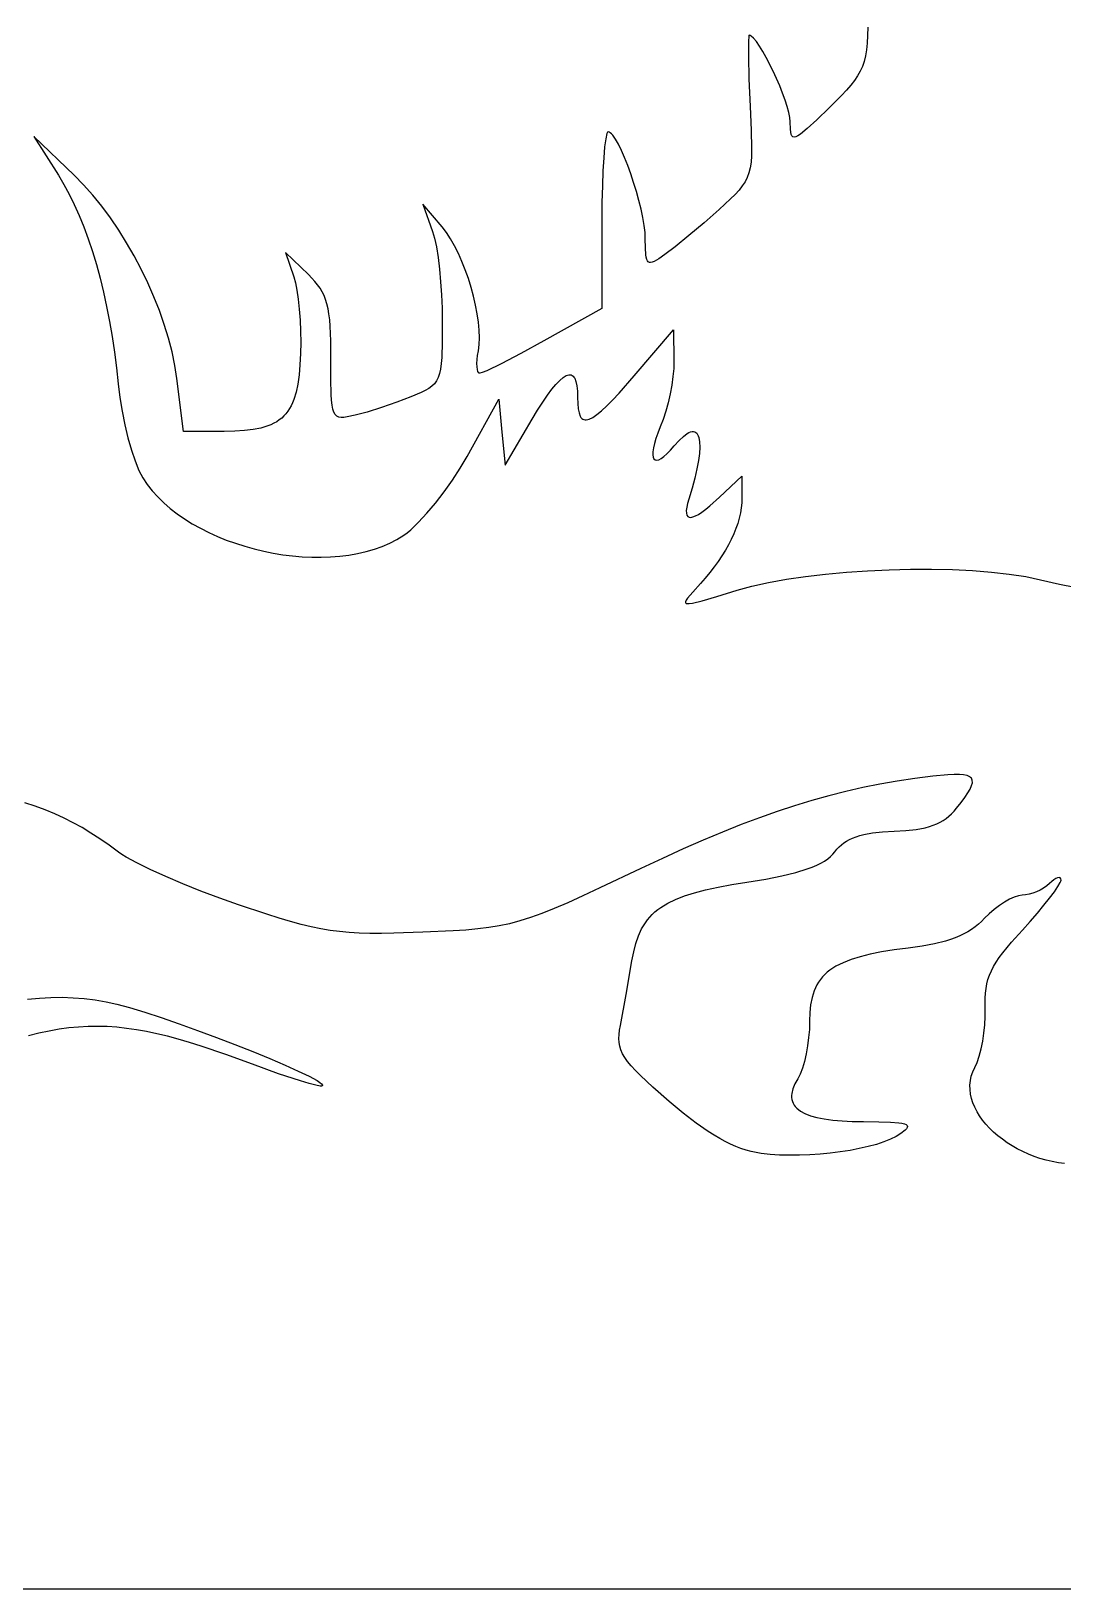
# Model space of a CAD drawing. Extents: x -29462 to 42578, y -23213 to 32194.
# Drawn here: x 24548 to 25273, y 28891 to 29986 of the extents above; entities that cross this region are included whole.
import ezdxf

# ---------------------------------------------------------------- set-up
doc = ezdxf.new("R2010")
doc.units = 0

msp = doc.modelspace()

# ---------------------------------------------------------------- linework, layer by layer
at = {"layer": 'Layer 1'}
for p, q in [((25136.173721, 29988.978003), (25135.969333, 29983.006675)), ((25052.259315, 29979.222923), (25052.200427, 29968.438879)), ((25052.469247, 29982.159499), (25052.259315, 29979.222923)), ((25052.620752, 29982.923713), (25052.469247, 29982.159499)), ((25052.803822, 29983.184179), (25052.620752, 29982.923713)), ((25053.462172, 29983.048812), (25052.803822, 29983.184179)), ((25054.205951, 29982.652508), (25053.462172, 29983.048812)), ((25055.921928, 29981.135873), (25054.205951, 29982.652508)), ((25057.896014, 29978.751846), (25055.921928, 29981.135873)), ((25060.072468, 29975.617995), (25057.896014, 29978.751846)), ((25062.395552, 29971.85189), (25060.072468, 29975.617995)), ((25135.147462, 29972.9626), (25134.458768, 29968.705401)), ((25135.639115, 29977.698949), (25135.147462, 29972.9626)), ((25135.969333, 29983.006675), (25135.639115, 29977.698949)), ((25052.200427, 29968.438879), (25052.601251, 29952.481635)), ((25064.809524, 29967.571102), (25062.395552, 29971.85189)), ((25069.687178, 29957.935754), (25064.809524, 29967.571102)), ((25133.53743, 29964.835123), (25132.347843, 29961.259542)), ((25134.458768, 29968.705401), (25133.53743, 29964.835123)), ((25052.601251, 29952.481635), (25053.435881, 29933.000779)), ((25074.259513, 29947.652509), (25069.687178, 29957.935754)), ((25126.81354, 29951.378698), (25124.19491, 29948.059627)), ((25129.021502, 29954.623556), (25126.81354, 29951.378698)), ((25130.854402, 29957.886428), (25129.021502, 29954.623556)), ((25132.347843, 29961.259542), (25130.854402, 29957.886428)), ((25076.291836, 29942.56185), (25074.259513, 29947.652509)), ((25078.08061, 29937.661926), (25076.291836, 29942.56185)), ((25117.583229, 29940.829941), (25108.901622, 29932.196679)), ((25121.130008, 29944.574117), (25117.583229, 29940.829941)), ((25124.19491, 29948.059627), (25121.130008, 29944.574117)), ((25053.435881, 29933.000779), (25054.222362, 29916.408209)), ((25079.570096, 29933.070307), (25078.08061, 29937.661926)), ((25080.704553, 29928.904563), (25079.570096, 29933.070307)), ((25081.428241, 29925.282264), (25080.704553, 29928.904563)), ((25108.901622, 29932.196679), (25100.216977, 29923.773884)), ((25081.685422, 29922.320979), (25081.428241, 29925.282264)), ((25081.788384, 29917.087081), (25081.685422, 29922.320979)), ((25093.608383, 29917.610604), (25088.792474, 29913.603987)), ((25100.216977, 29923.773884), (25093.608383, 29917.610604)), ((24578.21722, 29884.7214), (24549.85242, 29911.8802)), ((24549.85242, 29911.8802), (24567.25022, 29884.7214)), ((24951.892883, 29910.359934), (24951.151916, 29904.615553)), ((24952.710085, 29913.992489), (24951.892883, 29910.359934)), ((24953.141636, 29914.937226), (24952.710085, 29913.992489)), ((24953.585481, 29915.258479), (24953.141636, 29914.937226)), ((24954.322841, 29915.102606), (24953.585481, 29915.258479)), ((24955.119954, 29914.648042), (24954.322841, 29915.102606)), ((24955.971366, 29913.910483), (24955.119954, 29914.648042)), ((24956.871624, 29912.905629), (24955.971366, 29913.910483)), ((24958.796862, 29910.156829), (24956.871624, 29912.905629)), ((24960.852039, 29906.527229), (24958.796862, 29910.156829)), ((25054.222362, 29916.408209), (25054.513787, 29903.666899)), ((25081.963102, 29915.079602), (25081.788384, 29917.087081)), ((25082.267205, 29913.495579), (25081.963102, 29915.079602)), ((25082.736114, 29912.347869), (25082.267205, 29913.495579)), ((25083.40525, 29911.649327), (25082.736114, 29912.347869)), ((25084.310033, 29911.412812), (25083.40525, 29911.649327)), ((25085.485885, 29911.651179), (25084.310033, 29911.412812)), ((25086.968224, 29912.377285), (25085.485885, 29911.651179)), ((25088.792474, 29913.603987), (25086.968224, 29912.377285)), ((24950.50522, 29897.014084), (24949.970834, 29887.810264)), ((24951.151916, 29904.615553), (24950.50522, 29897.014084)), ((24962.993525, 29902.142417), (24960.852039, 29906.527229)), ((24965.17769, 29897.127979), (24962.993525, 29902.142417)), ((24967.360906, 29891.609504), (24965.17769, 29897.127979)), ((25054.394337, 29898.476046), (25054.055703, 29893.930701)), ((25054.513787, 29903.666899), (25054.394337, 29898.476046)), ((24949.970834, 29887.810264), (24949.566797, 29877.258831)), ((24969.499544, 29885.712579), (24967.360906, 29891.609504)), ((24971.549973, 29879.562792), (24969.499544, 29885.712579)), ((25052.593661, 29886.353467), (25051.406639, 29883.110039)), ((25053.46608, 29889.925098), (25052.593661, 29886.353467)), ((25054.055703, 29893.930701), (25053.46608, 29889.925098)), ((24567.25022, 29884.7214), (24571.097345, 29878.352131)), ((24571.097345, 29878.352131), (24574.806635, 29871.518552)), ((24584.83984, 29878.014877), (24578.21722, 29884.7214)), ((24591.31361, 29870.751203), (24584.83984, 29878.014877)), ((24949.566797, 29877.258831), (24949.311146, 29865.614523)), ((24973.468564, 29873.285729), (24971.549973, 29879.562792)), ((25045.639895, 29874.29129), (25042.8764, 29871.30299)), ((25047.961563, 29877.184719), (25045.639895, 29874.29129)), ((25049.873209, 29880.089046), (25047.961563, 29877.184719)), ((25051.406639, 29883.110039), (25049.873209, 29880.089046)), ((24574.806635, 29871.518552), (24578.372662, 29864.240165)), ((24578.372662, 29864.240165), (24581.789993, 29856.536473)), ((24597.610195, 29862.986279), (24591.31361, 29870.751203)), ((24603.701258, 29854.776009), (24597.610195, 29862.986279)), ((24836.94783, 29848.3607), (24823.39703, 29864.323)), ((24823.39703, 29864.323), (24830.22974, 29845.2028)), ((24949.311146, 29865.614523), (24949.221921, 29853.132079)), ((24975.211689, 29867.006979), (24973.468564, 29873.285729)), ((24976.735717, 29860.852129), (24975.211689, 29867.006979)), ((25039.63927, 29868.114051), (25031.616881, 29860.711179)), ((25042.8764, 29871.30299), (25039.63927, 29868.114051)), ((24581.789993, 29856.536473), (24585.053199, 29848.426979)), ((24609.558465, 29846.176296), (24603.701258, 29854.776009)), ((24949.221921, 29853.132079), (24949.2, 29791)), ((24977.99702, 29854.946767), (24976.735717, 29860.852129)), ((24978.951968, 29849.416479), (24977.99702, 29854.946767)), ((25031.616881, 29860.711179), (25021.086023, 29851.357395)), ((24585.053199, 29848.426979), (24588.156849, 29839.931186)), ((24615.153479, 29837.243043), (24609.558465, 29846.176296)), ((24830.22974, 29845.2028), (24831.602617, 29840.459817)), ((24839.949346, 29844.482127), (24836.94783, 29848.3607)), ((24842.864523, 29840.045508), (24839.949346, 29844.482127)), ((24979.556931, 29844.386854), (24978.951968, 29849.416479)), ((24979.768281, 29839.983479), (24979.556931, 29844.386854)), ((25010.399419, 29842.254729), (25000.804495, 29834.442288)), ((25021.086023, 29851.357395), (25010.399419, 29842.254729)), ((24588.156849, 29839.931186), (24591.095512, 29831.068596)), ((24591.095512, 29831.068596), (24593.863757, 29821.858712)), ((24620.457966, 29828.032151), (24615.153479, 29837.243043)), ((24742.89675, 29814.8284), (24726.87715, 29830.3315)), ((24726.87715, 29830.3315), (24732.73355, 29813.3356)), ((24831.602617, 29840.459817), (24832.883238, 29834.29527)), ((24832.883238, 29834.29527), (24834.043618, 29826.968629)), ((24845.671525, 29835.125595), (24842.864523, 29840.045508)), ((24848.348517, 29829.797142), (24845.671525, 29835.125595)), ((24979.831515, 29833.5819), (24979.768281, 29839.983479)), ((24980.108123, 29828.824702), (24979.831515, 29833.5819)), ((25000.804495, 29834.442288), (24993.548681, 29828.959179)), ((24593.863757, 29821.858712), (24596.456155, 29812.321038)), ((24625.443589, 29818.599525), (24620.457966, 29828.032151)), ((24834.043618, 29826.968629), (24835.055772, 29818.739362)), ((24850.873666, 29824.134904), (24848.348517, 29829.797142)), ((24853.225137, 29818.213634), (24850.873666, 29824.134904)), ((24980.367179, 29827.030077), (24980.108123, 29828.824702)), ((24980.728463, 29825.607343), (24980.367179, 29827.030077)), ((24981.20827, 29824.543434), (24980.728463, 29825.607343)), ((24981.822894, 29823.825282), (24981.20827, 29824.543434)), ((24982.588629, 29823.439818), (24981.822894, 29823.825282)), ((24983.521772, 29823.373976), (24982.588629, 29823.439818)), ((24984.638617, 29823.614687), (24983.521772, 29823.373976)), ((24985.955458, 29824.148885), (24984.638617, 29823.614687)), ((24989.254308, 29826.045466), (24985.955458, 29824.148885)), ((24993.548681, 29828.959179), (24989.254308, 29826.045466)), ((24596.456155, 29812.321038), (24598.867274, 29802.475075)), ((24630.082013, 29809.001067), (24625.443589, 29818.599525)), ((24634.344902, 29799.292679), (24630.082013, 29809.001067)), ((24732.73355, 29813.3356), (24733.876757, 29809.167493)), ((24733.876757, 29809.167493), (24734.897463, 29803.81864)), ((24745.313491, 29812.404675), (24742.89675, 29814.8284)), ((24747.482037, 29810.0313), (24745.313491, 29812.404675)), ((24749.414923, 29807.661025), (24747.482037, 29810.0313)), ((24835.055772, 29818.739362), (24835.891717, 29809.866938)), ((24835.891717, 29809.866938), (24836.523468, 29800.610823)), ((24855.381095, 29812.108085), (24853.225137, 29818.213634)), ((24857.319705, 29805.893013), (24855.381095, 29812.108085)), ((24598.867274, 29802.475075), (24601.091683, 29792.340326)), ((24638.203921, 29789.530265), (24634.344902, 29799.292679)), ((24734.897463, 29803.81864), (24735.776658, 29797.510027)), ((24735.776658, 29797.510027), (24736.495331, 29790.462641)), ((24751.124687, 29805.246597), (24749.414923, 29807.661025)), ((24752.623863, 29802.740766), (24751.124687, 29805.246597)), ((24753.924988, 29800.096282), (24752.623863, 29802.740766)), ((24755.0406, 29797.265894), (24753.924988, 29800.096282)), ((24755.983233, 29794.20235), (24755.0406, 29797.265894)), ((24836.523468, 29800.610823), (24836.92304, 29791.230488)), ((24859.019133, 29799.643169), (24857.319705, 29805.893013)), ((24860.457545, 29793.433308), (24859.019133, 29799.643169)), ((24601.091683, 29792.340326), (24603.123953, 29781.936295)), ((24641.630735, 29779.769728), (24638.203921, 29789.530265)), ((24736.495331, 29790.462641), (24737.034474, 29782.897469)), ((24756.765425, 29790.8584), (24755.983233, 29794.20235)), ((24757.399711, 29787.186793), (24756.765425, 29790.8584)), ((24757.898629, 29783.140277), (24757.399711, 29787.186793)), ((24836.92304, 29791.230488), (24837.06245, 29781.9854)), ((24861.613106, 29787.338185), (24860.457545, 29793.433308)), ((24862.46398, 29781.432552), (24861.613106, 29787.338185)), ((24949.2, 29791), (24908.4331, 29768.2623)), ((24603.123953, 29781.936295), (24604.958652, 29771.282484)), ((24644.597007, 29770.06697), (24641.630735, 29779.769728)), ((24737.034474, 29782.897469), (24737.375076, 29775.035497)), ((24758.274713, 29778.671603), (24757.898629, 29783.140277)), ((24758.708529, 29768.278775), (24758.274713, 29778.671603)), ((24837.06245, 29781.9854), (24837.003961, 29767.616605)), ((24862.988335, 29775.791163), (24862.46398, 29781.432552)), ((24863.164334, 29770.488772), (24862.988335, 29775.791163)), ((24972.0301, 29743.7037), (24999.6481, 29775.9728)), ((24999.6481, 29775.9728), (24999.883285, 29753.6946)), ((24604.958652, 29771.282484), (24606.59035, 29760.398396)), ((24647.074402, 29760.477894), (24644.597007, 29770.06697)), ((24737.375076, 29775.035497), (24737.498128, 29767.097712)), ((24737.498128, 29767.097712), (24737.38462, 29759.3051)), ((24758.80145, 29755.6303), (24758.708529, 29768.278775)), ((24837.003961, 29767.616605), (24836.664542, 29756.639003)), ((24862.38393, 29761.2), (24862.970144, 29765.600133)), ((24862.970144, 29765.600133), (24863.164334, 29770.488772)), ((24908.4331, 29768.2623), (24892.269045, 29759.431784)), ((24606.59035, 29760.398396), (24608.013616, 29749.303534)), ((24649.034585, 29751.058403), (24647.074402, 29760.477894)), ((24737.38462, 29759.3051), (24737.014483, 29751.436235)), ((24758.797815, 29741.340287), (24758.80145, 29755.6303)), ((24836.664542, 29756.639003), (24836.312632, 29752.237427)), ((24861.394743, 29752.378514), (24861.530743, 29755.058561)), ((24861.530743, 29755.058561), (24861.859255, 29758.020576)), ((24861.859255, 29758.020576), (24862.38393, 29761.2)), ((24892.269045, 29759.431784), (24878.401538, 29752.1926)), ((24999.883285, 29753.6946), (24999.727049, 29748.732754)), ((24608.013616, 29749.303534), (24609.22302, 29738.0174)), ((24650.44922, 29741.8644), (24649.034585, 29751.058403)), ((24736.398238, 29744.315198), (24735.503227, 29737.908851)), ((24737.014483, 29751.436235), (24736.398238, 29744.315198)), ((24834.159204, 29742.496125), (24832.973026, 29740.157537)), ((24835.090703, 29745.239777), (24834.159204, 29742.496125)), ((24835.798266, 29748.462281), (24835.090703, 29745.239777)), ((24836.312632, 29752.237427), (24835.798266, 29748.462281)), ((24861.447603, 29750.044991), (24861.394743, 29752.378514)), ((24861.68567, 29748.122551), (24861.447603, 29750.044991)), ((24862.105293, 29746.675751), (24861.68567, 29748.122551)), ((24862.70282, 29745.769148), (24862.105293, 29746.675751)), ((24863.067157, 29745.538595), (24862.70282, 29745.769148)), ((24863.4746, 29745.4673), (24863.067157, 29745.538595)), ((24865.142947, 29745.946751), (24863.4746, 29745.4673)), ((24868.310186, 29747.289516), (24865.142947, 29745.946751)), ((24878.401538, 29752.1926), (24868.310186, 29747.289516)), ((24919.563917, 29740.46581), (24921.944451, 29742.512397)), ((24921.944451, 29742.512397), (24924.079713, 29743.838662)), ((24924.079713, 29743.838662), (24925.054975, 29744.231449)), ((24925.054975, 29744.231449), (24925.96845, 29744.443884)), ((24925.96845, 29744.443884), (24926.819981, 29744.475877)), ((24926.819981, 29744.475877), (24927.609413, 29744.327339)), ((24927.609413, 29744.327339), (24928.336588, 29743.998178)), ((24928.336588, 29743.998178), (24929.001351, 29743.488304)), ((24929.001351, 29743.488304), (24929.603545, 29742.797628)), ((24929.603545, 29742.797628), (24930.143014, 29741.926058)), ((24961.346425, 29731.571131), (24972.0301, 29743.7037)), ((24999.19586, 29743.173577), (24998.328286, 29737.205333)), ((24999.727049, 29748.732754), (24999.19586, 29743.173577)), ((24609.22302, 29738.0174), (24610.363694, 29728.495023)), ((24655.1, 29704.6), (24650.44922, 29741.8644)), ((24734.296792, 29732.184056), (24732.746275, 29727.107677)), ((24735.503227, 29737.908851), (24734.296792, 29732.184056)), ((24759.011661, 29730.617248), (24758.797815, 29741.340287)), ((24822.14603, 29731.957923), (24814.95655, 29728.9309)), ((24825.066713, 29733.378032), (24822.14603, 29731.957923)), ((24827.579014, 29734.834259), (24825.066713, 29733.378032)), ((24829.713672, 29736.400393), (24827.579014, 29734.834259)), ((24831.501429, 29738.150222), (24829.713672, 29736.400393)), ((24832.973026, 29740.157537), (24831.501429, 29738.150222)), ((24910.963178, 29730.011345), (24914.07203, 29734.214561)), ((24914.07203, 29734.214561), (24916.939359, 29737.699623)), ((24916.939359, 29737.699623), (24919.563917, 29740.46581)), ((24930.143014, 29741.926058), (24931.033151, 29739.639877)), ((24931.033151, 29739.639877), (24931.670511, 29736.629038)), ((24931.670511, 29736.629038), (24932.053844, 29732.89282)), ((24932.053844, 29732.89282), (24932.1819, 29728.4305)), ((24956.749326, 29726.652004), (24961.346425, 29731.571131)), ((24998.328286, 29737.205333), (24997.162893, 29731.016287)), ((24610.363694, 29728.495023), (24611.928922, 29718.82987)), ((24729.703908, 29720.636396), (24728.482366, 29718.767611)), ((24730.819019, 29722.646574), (24729.703908, 29720.636396)), ((24731.83178, 29724.802287), (24730.819019, 29722.646574)), ((24732.746275, 29727.107677), (24731.83178, 29724.802287)), ((24759.260841, 29726.452544), (24759.011661, 29730.617248)), ((24759.637235, 29723.010625), (24759.260841, 29726.452544)), ((24760.165124, 29720.235172), (24759.637235, 29723.010625)), ((24794.322788, 29721.430887), (24784.130102, 29718.227073)), ((24805.028155, 29725.140558), (24794.322788, 29721.430887)), ((24814.95655, 29728.9309), (24805.028155, 29725.140558)), ((24854.57112, 29687.0302), (24876.73432, 29727.223)), ((24876.73432, 29727.223), (24878.97446, 29704.0258)), ((24904.025913, 29719.453342), (24907.614056, 29725.090697)), ((24907.614056, 29725.090697), (24910.963178, 29730.011345)), ((24932.1819, 29728.4305), (24932.286119, 29724.167204)), ((24932.286119, 29724.167204), (24932.612492, 29720.56244)), ((24932.612492, 29720.56244), (24933.181595, 29717.624176)), ((24948.941725, 29719.068229), (24952.621284, 29722.487027)), ((24952.621284, 29722.487027), (24956.749326, 29726.652004)), ((24995.738251, 29724.794706), (24994.092927, 29718.728855)), ((24997.162893, 29731.016287), (24995.738251, 29724.794706)), ((24611.928922, 29718.82987), (24613.852094, 29709.274548)), ((24718.68945, 29710.292182), (24716.608586, 29709.297163)), ((24720.635307, 29711.399598), (24718.68945, 29710.292182)), ((24722.450239, 29712.623553), (24720.635307, 29711.399598)), ((24724.138329, 29713.96819), (24722.450239, 29712.623553)), ((24725.703659, 29715.43765), (24724.138329, 29713.96819)), ((24727.15031, 29717.036077), (24725.703659, 29715.43765)), ((24728.482366, 29718.767611), (24727.15031, 29717.036077)), ((24760.868788, 29718.069864), (24760.165124, 29720.235172)), ((24761.772508, 29716.458382), (24760.868788, 29718.069864)), ((24762.900566, 29715.344407), (24761.772508, 29716.458382)), ((24764.277243, 29714.671619), (24762.900566, 29715.344407)), ((24765.92682, 29714.383698), (24764.277243, 29714.671619)), ((24767.873578, 29714.424325), (24765.92682, 29714.383698)), ((24770.141799, 29714.737181), (24767.873578, 29714.424325)), ((24775.73975, 29715.9543), (24770.141799, 29714.737181)), ((24784.130102, 29718.227073), (24775.73975, 29715.9543)), ((24881.1558, 29680.8289), (24900.2, 29713.1)), ((24900.2, 29713.1), (24904.025913, 29719.453342)), ((24933.181595, 29717.624176), (24934.014003, 29715.36038)), ((24934.014003, 29715.36038), (24934.535376, 29714.483897)), ((24934.535376, 29714.483897), (24935.130291, 29713.77902)), ((24935.130291, 29713.77902), (24935.80132, 29713.246744)), ((24935.80132, 29713.246744), (24936.551035, 29712.888064)), ((24936.551035, 29712.888064), (24937.382008, 29712.703978)), ((24937.382008, 29712.703978), (24938.29681, 29712.695481)), ((24938.29681, 29712.695481), (24939.298014, 29712.863569)), ((24939.298014, 29712.863569), (24940.388191, 29713.209237)), ((24940.388191, 29713.209237), (24942.845754, 29714.437302)), ((24942.845754, 29714.437302), (24945.690073, 29716.387644)), ((24945.690073, 29716.387644), (24948.941725, 29719.068229)), ((24992.265489, 29713.006997), (24990.294505, 29707.8174)), ((24994.092927, 29718.728855), (24992.265489, 29713.006997)), ((24613.852094, 29709.274548), (24616.066602, 29700.081662)), ((24616.066602, 29700.081662), (24618.505838, 29691.503819)), ((24683.64112, 29704.5855), (24655.1, 29704.6)), ((24691.131939, 29704.716404), (24683.64112, 29704.5855)), ((24697.919442, 29705.131209), (24691.131939, 29704.716404)), ((24704.036287, 29705.863051), (24697.919442, 29705.131209)), ((24709.515131, 29706.945069), (24704.036287, 29705.863051)), ((24714.388633, 29708.4104), (24709.515131, 29706.945069)), ((24716.608586, 29709.297163), (24714.388633, 29708.4104)), ((24878.97446, 29704.0258), (24881.1558, 29680.8289)), ((24987.188474, 29699.524579), (24986.152087, 29696.015529)), ((24988.566595, 29703.462227), (24987.188474, 29699.524579)), ((24990.294505, 29707.8174), (24988.566595, 29703.462227)), ((25003.494516, 29698.243795), (25006.539371, 29701.124286)), ((25006.539371, 29701.124286), (25009.241483, 29703.102895)), ((25009.241483, 29703.102895), (25010.462056, 29703.761033)), ((25010.462056, 29703.761033), (25011.594598, 29704.202147)), ((25011.594598, 29704.202147), (25012.638327, 29704.429054)), ((25012.638327, 29704.429054), (25013.592461, 29704.444567)), ((25013.592461, 29704.444567), (25014.456219, 29704.251504)), ((25014.456219, 29704.251504), (25015.228817, 29703.852679)), ((25015.228817, 29703.852679), (25015.909475, 29703.250909)), ((25015.909475, 29703.250909), (25016.497411, 29702.449008)), ((25016.497411, 29702.449008), (25016.991842, 29701.449792)), ((25016.991842, 29701.449792), (25017.391987, 29700.256076)), ((25017.391987, 29700.256076), (25017.906292, 29697.29641)), ((24618.505838, 29691.503819), (24621.103192, 29683.793623)), ((24985.072311, 29690.32752), (24985.012817, 29688.170708)), ((24985.012817, 29688.170708), (24985.262848, 29686.486789)), ((24985.449384, 29692.946152), (24985.072311, 29690.32752)), ((24986.152087, 29696.015529), (24985.449384, 29692.946152)), ((24992.812157, 29686.934171), (24995.003406, 29688.870572)), ((24995.003406, 29688.870572), (24997.439763, 29691.368457)), ((24997.439763, 29691.368457), (25000.113175, 29694.4389)), ((25000.113175, 29694.4389), (25003.494516, 29698.243795)), ((25017.769063, 29689.166968), (25017.10502, 29684.042242)), ((25018.034069, 29693.592532), (25017.769063, 29689.166968)), ((25017.906292, 29697.29641), (25018.034069, 29693.592532)), ((24621.103192, 29683.793623), (24623.792055, 29677.203682)), ((24623.792055, 29677.203682), (24625.149988, 29674.407746)), ((24844.186389, 29670.222167), (24849.657846, 29678.646223)), ((24849.657846, 29678.646223), (24854.57112, 29687.0302)), ((24985.262848, 29686.486789), (24985.814354, 29685.286837)), ((24985.814354, 29685.286837), (24986.659281, 29684.581927)), ((24986.659281, 29684.581927), (24987.789577, 29684.383131)), ((24987.789577, 29684.383131), (24989.19719, 29684.701524)), ((24989.19719, 29684.701524), (24990.874067, 29685.54818)), ((24990.874067, 29685.54818), (24992.812157, 29686.934171)), ((25016.035685, 29678.240878), (25014.554803, 29671.7854)), ((25017.10502, 29684.042242), (25016.035685, 29678.240878)), ((24625.149988, 29674.407746), (24626.50582, 29671.9866)), ((24626.50582, 29671.9866), (24629.602439, 29667.322527)), ((24629.602439, 29667.322527), (24633.103977, 29662.826063)), ((24838.340035, 29661.985318), (24844.186389, 29670.222167)), ((25014.554803, 29671.7854), (25012.656118, 29664.698332)), ((25031.980075, 29658.26632), (25047.712775, 29673.02302)), ((25047.712775, 29673.02302), (25047.7, 29657.8)), ((24633.103977, 29662.826063), (24636.986938, 29658.502386)), ((24636.986938, 29658.502386), (24641.227827, 29654.356679)), ((24832.30207, 29654.162962), (24838.340035, 29661.985318)), ((25010.333375, 29657.0022), (25009.44088, 29653.913654)), ((25012.656118, 29664.698332), (25010.333375, 29657.0022)), ((25025.196732, 29652.205837), (25031.980075, 29658.26632)), ((25047.7, 29657.8), (25047.579858, 29654.347519)), ((24641.227827, 29654.356679), (24645.803148, 29650.39412)), ((24645.803148, 29650.39412), (24650.689406, 29646.61989)), ((24650.689406, 29646.61989), (24655.863105, 29643.039171)), ((24820.384451, 29640.670877), (24826.25578, 29646.982387)), ((24826.25578, 29646.982387), (24832.30207, 29654.162962)), ((25008.856538, 29651.248241), (25008.578471, 29649.00579)), ((25008.578471, 29649.00579), (25008.6048, 29647.186133)), ((25008.6048, 29647.186133), (25008.933647, 29645.789099)), ((25009.44088, 29653.913654), (25008.856538, 29651.248241)), ((25008.933647, 29645.789099), (25009.563135, 29644.814519)), ((25009.563135, 29644.814519), (25010.491385, 29644.262222)), ((25010.491385, 29644.262222), (25011.71652, 29644.13204)), ((25011.71652, 29644.13204), (25013.236661, 29644.423802)), ((25013.236661, 29644.423802), (25015.049931, 29645.137339)), ((25015.049931, 29645.137339), (25017.154451, 29646.27248)), ((25017.154451, 29646.27248), (25019.548343, 29647.829057)), ((25019.548343, 29647.829057), (25022.229729, 29649.806899)), ((25022.229729, 29649.806899), (25025.196732, 29652.205837)), ((25046.625899, 29647.253318), (25045.796864, 29643.621511)), ((25047.221028, 29650.830306), (25046.625899, 29647.253318)), ((25047.579858, 29654.347519), (25047.221028, 29650.830306)), ((24655.863105, 29643.039171), (24661.30075, 29639.657141)), ((24661.30075, 29639.657141), (24666.978845, 29636.478981)), ((24666.978845, 29636.478981), (24672.873896, 29633.509872)), ((24672.873896, 29633.509872), (24678.962406, 29630.754993)), ((24809.89982, 29631.5642), (24812.306448, 29633.330299)), ((24812.306448, 29633.330299), (24814.871369, 29635.455719)), ((24814.871369, 29635.455719), (24820.384451, 29640.670877)), ((25043.44664, 29636.21327), (25041.930234, 29632.446749)), ((25044.736314, 29639.939843), (25043.44664, 29636.21327)), ((25045.796864, 29643.621511), (25044.736314, 29639.939843)), ((24678.962406, 29630.754993), (24685.22088, 29628.219526)), ((24685.22088, 29628.219526), (24691.625822, 29625.90865)), ((24691.625822, 29625.90865), (24698.153738, 29623.827546)), ((24698.153738, 29623.827546), (24704.781132, 29621.981395)), ((24704.781132, 29621.981395), (24711.484507, 29620.375375)), ((24789.29929, 29621.7191), (24794.852349, 29623.706209)), ((24794.852349, 29623.706209), (24800.152454, 29626.005976)), ((24800.152454, 29626.005976), (24805.176109, 29628.623579)), ((24805.176109, 29628.623579), (24809.89982, 29631.5642)), ((25038.226791, 29624.813692), (25036.044536, 29620.957069)), ((25040.189487, 29628.645237), (25038.226791, 29624.813692)), ((25041.930234, 29632.446749), (25040.189487, 29628.645237)), ((24711.484507, 29620.375375), (24718.24037, 29619.014668)), ((24718.24037, 29619.014668), (24725.025224, 29617.904454)), ((24725.025224, 29617.904454), (24731.815574, 29617.049914)), ((24731.815574, 29617.049914), (24738.587924, 29616.456227)), ((24738.587924, 29616.456227), (24745.31878, 29616.128574)), ((24745.31878, 29616.128574), (24751.984645, 29616.072135)), ((24751.984645, 29616.072135), (24758.562024, 29616.292091)), ((24758.562024, 29616.292091), (24765.027422, 29616.793622)), ((24765.027422, 29616.793622), (24771.357342, 29617.581908)), ((24771.357342, 29617.581908), (24777.528291, 29618.662129)), ((24777.528291, 29618.662129), (24783.516772, 29620.039466)), ((24783.516772, 29620.039466), (24789.29929, 29621.7191)), ((25031.030917, 29613.18842), (25028.204336, 29609.286308)), ((25033.645114, 29617.080326), (25031.030917, 29613.18842)), ((25036.044536, 29620.957069), (25033.645114, 29617.080326)), ((25021.923586, 29601.471291), (25018.4742, 29597.5683)), ((25025.167762, 29605.378946), (25021.923586, 29601.471291)), ((25028.204336, 29609.286308), (25025.167762, 29605.378946)), ((25066.362302, 29598.369457), (25078.964201, 29600.648037)), ((25078.964201, 29600.648037), (25092.394956, 29602.620657)), ((25092.394956, 29602.620657), (25106.487785, 29604.281538)), ((25106.487785, 29604.281538), (25121.075907, 29605.624906)), ((25121.075907, 29605.624906), (25135.992539, 29606.644981)), ((25135.992539, 29606.644981), (25151.0709, 29607.335989)), ((25151.0709, 29607.335989), (25166.144208, 29607.692151)), ((25166.144208, 29607.692151), (25181.04568, 29607.707691)), ((25181.04568, 29607.707691), (25195.608536, 29607.376833)), ((25195.608536, 29607.376833), (25209.665994, 29606.693799)), ((25209.665994, 29606.693799), (25223.051271, 29605.652812)), ((25223.051271, 29605.652812), (25235.597585, 29604.248097)), ((25235.597585, 29604.248097), (25247.138156, 29602.473875)), ((25247.138156, 29602.473875), (25252.479167, 29601.446394)), ((25252.479167, 29601.446394), (25257.5062, 29600.32437)), ((25257.5062, 29600.32437), (25270.837556, 29597.218517)), ((25013.085542, 29591.629752), (25009.498991, 29587.343407)), ((25018.4742, 29597.5683), (25013.085542, 29591.629752)), ((25030.153008, 29588.567177), (25044.3122, 29592.91752)), ((25044.3122, 29592.91752), (25049.378394, 29594.390546)), ((25049.378394, 29594.390546), (25054.756041, 29595.790692)), ((25054.756041, 29595.790692), (25066.362302, 29598.369457)), ((25270.837556, 29597.218517), (25281.681238, 29595.011532)), ((25008.484676, 29585.800814), (25008.044694, 29584.648478)), ((25008.044694, 29584.648478), (25008.052974, 29584.216281)), ((25008.052974, 29584.216281), (25008.220313, 29583.878798)), ((25008.220313, 29583.878798), (25008.551868, 29583.63508)), ((25009.498991, 29587.343407), (25008.484676, 29585.800814)), ((25008.551868, 29583.63508), (25009.0528, 29583.484177)), ((25009.0528, 29583.484177), (25010.583425, 29583.457017)), ((25010.583425, 29583.457017), (25012.853456, 29583.789719)), ((25012.853456, 29583.789719), (25019.776809, 29585.504315)), ((25019.776809, 29585.504315), (25030.153008, 29588.567177)), ((25156.901197, 29458.562364), (25144.734125, 29456.442967)), ((25169.264836, 29460.428872), (25156.901197, 29458.562364)), ((25181.88634, 29462.061735), (25169.264836, 29460.428872)), ((25192.509209, 29463.106753), (25181.88634, 29462.061735)), ((25196.830389, 29463.319518), (25192.509209, 29463.106753)), ((25200.506963, 29463.304679), (25196.830389, 29463.319518)), ((25203.550603, 29463.046406), (25200.506963, 29463.304679)), ((25205.972978, 29462.52887), (25203.550603, 29463.046406)), ((25207.785763, 29461.73624), (25205.972978, 29462.52887)), ((25208.467206, 29461.231817), (25207.785763, 29461.73624)), ((25209.000627, 29460.652685), (25208.467206, 29461.231817)), ((25209.387487, 29459.996864), (25209.000627, 29460.652685)), ((25209.17442, 29455.498171), (25209.683284, 29457.549481)), ((25209.629244, 29459.262376), (25209.387487, 29459.996864)), ((25209.683284, 29457.549481), (25209.629244, 29459.262376)), ((25108.799335, 29448.375004), (25096.805555, 29445.051613)), ((25120.744492, 29451.368531), (25108.799335, 29448.375004)), ((25132.702323, 29454.051438), (25120.744492, 29451.368531)), ((25144.734125, 29456.442967), (25132.702323, 29454.051438)), ((25201.743351, 29443.592175), (25204.387117, 29447.155448)), ((25204.387117, 29447.155448), (25206.514664, 29450.316985)), ((25206.514664, 29450.316985), (25208.114323, 29453.092616)), ((25208.114323, 29453.092616), (25209.17442, 29455.498171)), ((24550.895916, 29440.9778), (24543.523474, 29443.386972)), ((24557.911752, 29438.40396), (24550.895916, 29440.9778)), ((24564.639061, 29435.639078), (24557.911752, 29438.40396)), ((24571.145917, 29432.656782), (24564.639061, 29435.639078)), ((25072.426931, 29437.33826), (25059.919493, 29432.909811)), ((25084.701852, 29441.379112), (25072.426931, 29437.33826)), ((25096.805555, 29445.051613), (25084.701852, 29441.379112)), ((25193.177442, 29433.991413), (25195.05474, 29435.705555)), ((25195.05474, 29435.705555), (25196.855345, 29437.576958)), ((25196.855345, 29437.576958), (25198.59504, 29439.611335)), ((25198.59504, 29439.611335), (25201.743351, 29443.592175)), ((24577.500398, 29429.430699), (24571.145917, 29432.656782)), ((24583.770579, 29425.934457), (24577.500398, 29429.430699)), ((24590.024538, 29422.141682), (24583.770579, 29425.934457)), ((25047.118241, 29428.074522), (25033.961876, 29422.813148)), ((25059.919493, 29432.909811), (25047.118241, 29428.074522)), ((25162.95187, 29423.8815), (25170.226604, 29424.698437)), ((25170.226604, 29424.698437), (25176.563297, 29425.915942)), ((25176.563297, 29425.915942), (25179.419332, 29426.689187)), ((25179.419332, 29426.689187), (25182.088202, 29427.57971)), ((25182.088202, 29427.57971), (25184.58569, 29428.593224)), ((25184.58569, 29428.593224), (25186.927575, 29429.735438)), ((25186.927575, 29429.735438), (25189.129641, 29431.012067)), ((25189.129641, 29431.012067), (25191.20767, 29432.428821)), ((25191.20767, 29432.428821), (25193.177442, 29433.991413)), ((24596.33035, 29418.026002), (24590.024538, 29422.141682)), ((24602.756092, 29413.561044), (24596.33035, 29418.026002)), ((25020.389101, 29417.106447), (25006.338619, 29410.935174)), ((25033.961876, 29422.813148), (25020.389101, 29417.106447)), ((25115.96584, 29412.358133), (25117.58401, 29413.844995)), ((25117.58401, 29413.844995), (25119.338601, 29415.210864)), ((25119.338601, 29415.210864), (25121.239444, 29416.45919)), ((25121.239444, 29416.45919), (25123.296369, 29417.593422)), ((25123.296369, 29417.593422), (25125.519206, 29418.61701)), ((25125.519206, 29418.61701), (25127.917786, 29419.533402)), ((25127.917786, 29419.533402), (25130.50194, 29420.346049)), ((25130.50194, 29420.346049), (25133.281498, 29421.058399)), ((25133.281498, 29421.058399), (25139.466148, 29422.196007)), ((25139.466148, 29422.196007), (25146.550381, 29422.973821)), ((25146.550381, 29422.973821), (25154.61284, 29423.419435)), ((25154.61284, 29423.419435), (25162.95187, 29423.8815)), ((24609.36984, 29408.720435), (24602.756092, 29413.561044)), ((24611.779382, 29407.052995), (24609.36984, 29408.720435)), ((24614.774339, 29405.210215), (24611.779382, 29407.052995)), ((24622.347046, 29401.074547), (24614.774339, 29405.210215)), ((24991.749131, 29404.280084), (24976.55934, 29397.121935)), ((25006.338619, 29410.935174), (24991.749131, 29404.280084)), ((25105.750965, 29402.411279), (25107.997295, 29403.948721)), ((25107.997295, 29403.948721), (25109.9607, 29405.557105)), ((25109.9607, 29405.557105), (25111.656356, 29407.241665)), ((25111.656356, 29407.241665), (25113.09944, 29409.007635)), ((25113.09944, 29409.007635), (25114.47426, 29410.74683)), ((25114.47426, 29410.74683), (25115.96584, 29412.358133)), ((24631.741063, 29396.465255), (24622.347046, 29401.074547)), ((24642.60949, 29391.53416), (24631.741063, 29396.465255)), ((24976.55934, 29397.121935), (24947.873006, 29383.489066)), ((25064.387977, 29389.787352), (25075.773852, 29392.037668)), ((25075.773852, 29392.037668), (25085.481678, 29394.383352)), ((25085.481678, 29394.383352), (25093.632865, 29396.86627)), ((25093.632865, 29396.86627), (25097.16266, 29398.172276)), ((25097.16266, 29398.172276), (25100.348824, 29399.52829)), ((25100.348824, 29399.52829), (25103.206533, 29400.939547)), ((25103.206533, 29400.939547), (25105.750965, 29402.411279)), ((24654.60543, 29386.433087), (24642.60949, 29391.53416)), ((24667.381984, 29381.31386), (24654.60543, 29386.433087)), ((24680.592253, 29376.328301), (24667.381984, 29381.31386)), ((24947.873006, 29383.489066), (24935.909234, 29377.931148)), ((25014.339476, 29380.08744), (25022.182733, 29382.130015)), ((25022.182733, 29382.130015), (25030.906983, 29384.037982)), ((25030.906983, 29384.037982), (25040.563271, 29385.846452)), ((25040.563271, 29385.846452), (25051.20264, 29387.590535)), ((25051.20264, 29387.590535), (25064.387977, 29389.787352)), ((25257.367343, 29382.005983), (25254.801376, 29380.798184)), ((25259.779138, 29383.390623), (25257.367343, 29382.005983)), ((25261.95721, 29384.918696), (25259.779138, 29383.390623)), ((25263.82201, 29386.556795), (25261.95721, 29384.918696)), ((25265.459856, 29388.07942), (25263.82201, 29386.556795)), ((25266.98781, 29389.275812), (25265.459856, 29388.07942)), ((25268.372435, 29390.135667), (25266.98781, 29389.275812)), ((25267.318618, 29380.801265), (25269.83121, 29384.491469)), ((25269.580291, 29390.648681), (25268.372435, 29390.135667)), ((25270.577942, 29390.804549), (25269.580291, 29390.648681)), ((25269.83121, 29384.491469), (25271.420652, 29387.281163)), ((25271.331949, 29390.592967), (25270.577942, 29390.804549)), ((25271.808874, 29390.003631), (25271.331949, 29390.592967)), ((25271.420652, 29387.281163), (25271.834297, 29388.293283)), ((25271.97528, 29389.026235), (25271.808874, 29390.003631)), ((25271.834297, 29388.293283), (25271.97528, 29389.026235)), ((24693.88934, 29371.628235), (24680.592253, 29376.328301)), ((24713.77998, 29364.989707), (24693.88934, 29371.628235)), ((24925.25294, 29373.130826), (24915.695035, 29369.027039)), ((24935.909234, 29377.931148), (24925.25294, 29373.130826)), ((24988.578496, 29368.288675), (24990.755502, 29369.868847)), ((24990.755502, 29369.868847), (24995.585226, 29372.800961)), ((24995.585226, 29372.800961), (25001.091767, 29375.458023)), ((25001.091767, 29375.458023), (25007.326169, 29377.875146)), ((25007.326169, 29377.875146), (25014.339476, 29380.08744)), ((25228.702679, 29371.227852), (25225.090813, 29368.468154)), ((25232.31241, 29373.634384), (25228.702679, 29371.227852)), ((25235.812847, 29375.621483), (25232.31241, 29373.634384)), ((25239.096832, 29377.122885), (25235.812847, 29375.621483)), ((25242.057206, 29378.07232), (25239.096832, 29377.122885)), ((25244.58681, 29378.403525), (25242.057206, 29378.07232)), ((25246.973955, 29378.569895), (25244.58681, 29378.403525)), ((25249.525132, 29379.046732), (25246.973955, 29378.569895)), ((25252.160789, 29379.800631), (25249.525132, 29379.046732)), ((25254.801376, 29380.798184), (25252.160789, 29379.800631)), ((25255.358594, 29365.768688), (25259.970646, 29371.295764)), ((25259.970646, 29371.295764), (25263.994542, 29376.35466)), ((25263.994542, 29376.35466), (25267.318618, 29380.801265)), ((24722.424806, 29362.258123), (24713.77998, 29364.989707)), ((24730.38764, 29359.890835), (24722.424806, 29362.258123)), ((24737.807235, 29357.867225), (24730.38764, 29359.890835)), ((24891.520765, 29360.284285), (24884.265527, 29358.356032)), ((24899.038036, 29362.66483), (24891.520765, 29360.284285)), ((24907.02643, 29365.558728), (24899.038036, 29362.66483)), ((24915.695035, 29369.027039), (24907.02643, 29365.558728)), ((24978.444456, 29356.933517), (24979.816794, 29359.071097)), ((24979.816794, 29359.071097), (24981.307292, 29361.104804)), ((24981.307292, 29361.104804), (24982.92233, 29363.039026)), ((24982.92233, 29363.039026), (24984.66829, 29364.878153)), ((24984.66829, 29364.878153), (24986.551552, 29366.626573)), ((24986.551552, 29366.626573), (24988.578496, 29368.288675)), ((25216.167194, 29360.014477), (25213.942557, 29358.009664)), ((25218.28931, 29362.154325), (25216.167194, 29360.014477)), ((25221.583971, 29365.421556), (25218.28931, 29362.154325)), ((25225.090813, 29368.468154), (25221.583971, 29365.421556)), ((25244.81668, 29353.886435), (25250.270051, 29359.917542)), ((25250.270051, 29359.917542), (25255.358594, 29365.768688)), ((24744.822344, 29356.166673), (24737.807235, 29357.867225)), ((24751.57172, 29354.768562), (24744.822344, 29356.166673)), ((24758.194115, 29353.652272), (24751.57172, 29354.768562)), ((24764.828283, 29352.797186), (24758.194115, 29353.652272)), ((24771.612977, 29352.182686), (24764.828283, 29352.797186)), ((24778.686949, 29351.788152), (24771.612977, 29352.182686)), ((24786.188952, 29351.592966), (24778.686949, 29351.788152)), ((24794.25774, 29351.576509), (24786.188952, 29351.592966)), ((24803.032066, 29351.718165), (24794.25774, 29351.576509)), ((24823.25234, 29352.393335), (24803.032066, 29351.718165)), ((24844.601733, 29353.362023), (24823.25234, 29352.393335)), ((24853.683136, 29353.944727), (24844.601733, 29353.362023)), ((24861.981127, 29354.674419), (24853.683136, 29353.944727)), ((24869.704798, 29355.61216), (24861.981127, 29354.674419)), ((24877.063235, 29356.819011), (24869.704798, 29355.61216)), ((24884.265527, 29358.356032), (24877.063235, 29356.819011)), ((24973.131852, 29344.533906), (24974.972599, 29349.853647)), ((24974.972599, 29349.853647), (24977.183898, 29354.687674)), ((24977.183898, 29354.687674), (24978.444456, 29356.933517)), ((25197.681622, 29348.5241), (25194.359249, 29347.318321)), ((25200.806452, 29349.828361), (25197.681622, 29348.5241)), ((25203.747312, 29351.236327), (25200.806452, 29349.828361)), ((25206.517778, 29352.753218), (25203.747312, 29351.236327)), ((25209.131424, 29354.384256), (25206.517778, 29352.753218)), ((25211.601826, 29356.134664), (25209.131424, 29354.384256)), ((25213.942557, 29358.009664), (25211.601826, 29356.134664)), ((25237.199194, 29345.380646), (25244.81668, 29353.886435)), ((24970.35784, 29332.296835), (24971.610614, 29338.693338)), ((24971.610614, 29338.693338), (24973.131852, 29344.533906)), ((25145.904725, 29338.489864), (25137.929718, 29336.909563)), ((25154.726736, 29339.91013), (25145.904725, 29338.489864)), ((25164.43111, 29341.196725), (25154.726736, 29339.91013)), ((25174.309099, 29342.583889), (25164.43111, 29341.196725)), ((25183.071115, 29344.239656), (25174.309099, 29342.583889)), ((25190.825756, 29346.205802), (25183.071115, 29344.239656)), ((25194.359249, 29347.318321), (25190.825756, 29346.205802)), ((25228.617149, 29334.56206), (25231.123473, 29337.962237)), ((25231.123473, 29337.962237), (25237.199194, 29345.380646)), ((24966.198851, 29308.507747), (24970.35784, 29332.296835)), ((25111.575716, 29327.11093), (25109.522072, 29325.684844)), ((25113.792488, 29328.460759), (25111.575716, 29327.11093)), ((25118.733098, 29330.944826), (25113.792488, 29328.460759)), ((25124.379266, 29333.163407), (25118.733098, 29330.944826)), ((25130.766352, 29335.142865), (25124.379266, 29333.163407)), ((25137.929718, 29336.909563), (25130.766352, 29335.142865)), ((25223.000535, 29325.123697), (25224.57433, 29328.182286)), ((25224.57433, 29328.182286), (25226.440318, 29331.315242)), ((25226.440318, 29331.315242), (25228.617149, 29334.56206)), ((25100.378385, 29315.342377), (25099.342877, 29313.290218)), ((25101.54608, 29317.295211), (25100.378385, 29315.342377)), ((25102.850382, 29319.152016), (25101.54608, 29317.295211)), ((25104.295713, 29320.916086), (25102.850382, 29319.152016)), ((25105.886491, 29322.590717), (25104.295713, 29320.916086)), ((25107.627138, 29324.179204), (25105.886491, 29322.590717)), ((25109.522072, 29325.684844), (25107.627138, 29324.179204)), ((25219.254295, 29312.843102), (25219.845813, 29315.999178)), ((25219.845813, 29315.999178), (25220.654926, 29319.071639)), ((25220.654926, 29319.071639), (25221.700284, 29322.09998)), ((25221.700284, 29322.09998), (25223.000535, 29325.123697)), ((24545.526658, 29305.252034), (24553.843307, 29306.074378)), ((24553.843307, 29306.074378), (24561.918454, 29306.520836)), ((24561.918454, 29306.520836), (24569.813697, 29306.601381)), ((24569.813697, 29306.601381), (24577.590631, 29306.325984)), ((24577.590631, 29306.325984), (24585.310857, 29305.704619)), ((24585.310857, 29305.704619), (24593.035971, 29304.747257)), ((24593.035971, 29304.747257), (24600.82757, 29303.46387)), ((24962.20457, 29286.706835), (24966.198851, 29308.507747)), ((25096.985276, 29306.504837), (25095.993443, 29301.424209)), ((25098.435137, 29311.135438), (25096.985276, 29306.504837)), ((25099.342877, 29313.290218), (25098.435137, 29311.135438)), ((25218.649445, 29306.122122), (25218.861722, 29309.563915)), ((25218.69118, 29298.592735), (25218.649445, 29306.122122)), ((25218.861722, 29309.563915), (25219.254295, 29312.843102)), ((24600.82757, 29303.46387), (24608.15762, 29301.829819)), ((24608.15762, 29301.829819), (24617.261942, 29299.341159)), ((24617.261942, 29299.341159), (24627.822105, 29296.121997)), ((24627.822105, 29296.121997), (24639.519675, 29292.296438)), ((25095.424275, 29295.867193), (25095.24241, 29289.807425)), ((25095.993443, 29301.424209), (25095.424275, 29295.867193)), ((25218.723066, 29293.082084), (25218.69118, 29298.592735)), ((24560.646397, 29282.91513), (24553.517088, 29281.416033)), ((24567.636018, 29284.127516), (24560.646397, 29282.91513)), ((24574.515813, 29285.055436), (24567.636018, 29284.127516)), ((24581.315645, 29285.701133), (24574.515813, 29285.055436)), ((24588.065376, 29286.066851), (24581.315645, 29285.701133)), ((24594.79487, 29286.154836), (24588.065376, 29286.066851)), ((24601.533988, 29285.967331), (24594.79487, 29286.154836)), ((24608.312592, 29285.50658), (24601.533988, 29285.967331)), ((24615.160546, 29284.774829), (24608.312592, 29285.50658)), ((24622.107712, 29283.774321), (24615.160546, 29284.774829)), ((24629.183952, 29282.507301), (24622.107712, 29283.774321)), ((24636.419129, 29280.976012), (24629.183952, 29282.507301)), ((24639.519675, 29292.296438), (24652.036218, 29287.988589)), ((24652.036218, 29287.988589), (24665.053301, 29283.322556)), ((24665.053301, 29283.322556), (24678.252492, 29278.422446)), ((24961.281681, 29280.382299), (24961.64265, 29283.423289)), ((24961.64265, 29283.423289), (24962.20457, 29286.706835)), ((25095.072411, 29284.088699), (25094.58522, 29278.229702)), ((25095.24241, 29289.807425), (25095.072411, 29284.088699)), ((25217.8187, 29281.502485), (25218.422016, 29287.328925)), ((25218.422016, 29287.328925), (25218.723066, 29293.082084)), ((24553.517088, 29281.416033), (24546.218229, 29279.62798)), ((24643.843106, 29279.1827), (24636.419129, 29280.976012)), ((24651.485744, 29277.129608), (24643.843106, 29279.1827)), ((24659.376906, 29274.818981), (24651.485744, 29277.129608)), ((24667.546456, 29272.253064), (24659.376906, 29274.818981)), ((24684.840164, 29266.364333), (24667.546456, 29272.253064)), ((24678.252492, 29278.422446), (24691.315357, 29273.412364)), ((24691.315357, 29273.412364), (24703.923464, 29268.416416)), ((24961.156073, 29277.530349), (24961.281681, 29280.382299)), ((24961.300237, 29274.813922), (24961.156073, 29277.530349)), ((24961.748585, 29272.179504), (24961.300237, 29274.813922)), ((24962.535526, 29269.573577), (24961.748585, 29272.179504)), ((25093.815041, 29272.3957), (25092.796083, 29266.751962)), ((25094.58522, 29278.229702), (25093.815041, 29272.3957)), ((25215.82796, 29270.306672), (25216.943791, 29275.771991)), ((25216.943791, 29275.771991), (25217.8187, 29281.502485)), ((24703.60577, 29259.48137), (24684.840164, 29266.364333)), ((24703.923464, 29268.416416), (24715.758378, 29263.558709)), ((24715.758378, 29263.558709), (24726.501666, 29258.963349)), ((24963.695471, 29266.942626), (24962.535526, 29269.573577)), ((24965.262832, 29264.233135), (24963.695471, 29266.942626)), ((24967.27202, 29261.391588), (24965.262832, 29264.233135)), ((24969.757444, 29258.364468), (24967.27202, 29261.391588)), ((25091.56255, 29261.463758), (25090.148649, 29256.696355)), ((25092.796083, 29266.751962), (25091.56255, 29261.463758)), ((25211.34165, 29257.194035), (25212.996218, 29260.848466)), ((25212.996218, 29260.848466), (25214.501878, 29265.275755)), ((25214.501878, 29265.275755), (25215.82796, 29270.306672)), ((24721.938831, 29252.838133), (24703.60577, 29259.48137)), ((24737.3064, 29247.75826), (24721.938831, 29252.838133)), ((24726.501666, 29258.963349), (24735.834897, 29254.754443)), ((24735.834897, 29254.754443), (24743.439635, 29251.056095)), ((24743.439635, 29251.056095), (24748.997449, 29247.992413)), ((24972.753516, 29255.09826), (24969.757444, 29258.364468)), ((24976.294647, 29251.539447), (24972.753516, 29255.09826)), ((24985.149726, 29243.329946), (24976.294647, 29251.539447)), ((25086.91657, 29249.385025), (25084.852871, 29245.683699)), ((25088.588587, 29252.615021), (25086.91657, 29249.385025)), ((25090.148649, 29256.696355), (25088.588587, 29252.615021)), ((25208.260462, 29248.011907), (25208.9138, 29251.112369)), ((25208.9138, 29251.112369), (25209.936595, 29254.176613)), ((25209.936595, 29254.176613), (25211.34165, 29257.194035)), ((24743.374493, 29245.959027), (24737.3064, 29247.75826)), ((24748.096854, 29244.735967), (24743.374493, 29245.959027)), ((24751.27203, 29244.150855), (24748.096854, 29244.735967)), ((24748.997449, 29247.992413), (24750.909249, 29246.737355)), ((24750.909249, 29246.737355), (24752.189905, 29245.687503)), ((24752.216471, 29244.116836), (24751.27203, 29244.150855)), ((24752.189905, 29245.687503), (24752.799613, 29244.85837)), ((24752.69857, 29244.26547), (24752.216471, 29244.116836)), ((24752.840423, 29244.531421), (24752.69857, 29244.26547)), ((24752.799613, 29244.85837), (24752.840423, 29244.531421)), ((24996.59797, 29233.307835), (24985.149726, 29243.329946)), ((25082.683913, 29239.021812), (25082.551029, 29237.509809)), ((25083.44137, 29242.229686), (25082.683913, 29239.021812)), ((25084.852871, 29245.683699), (25083.44137, 29242.229686)), ((25207.963777, 29244.885833), (25208.260462, 29248.011907)), ((25208.01094, 29241.744752), (25207.963777, 29244.885833)), ((25208.389147, 29238.59927), (25208.01094, 29241.744752)), ((25209.085596, 29235.459991), (25208.389147, 29238.59927)), ((25006.397975, 29225.120665), (24996.59797, 29233.307835)), ((25082.551029, 29237.509809), (25082.582349, 29236.0589)), ((25082.582349, 29236.0589), (25082.778104, 29234.668938)), ((25082.778104, 29234.668938), (25083.138524, 29233.339776)), ((25083.138524, 29233.339776), (25083.663842, 29232.071267)), ((25083.663842, 29232.071267), (25084.354287, 29230.863264)), ((25084.354287, 29230.863264), (25085.210091, 29229.71562)), ((25085.210091, 29229.71562), (25086.231484, 29228.628189)), ((25086.231484, 29228.628189), (25088.771964, 29226.633375)), ((25210.087481, 29232.337522), (25209.085596, 29235.459991)), ((25211.382, 29229.242468), (25210.087481, 29232.337522)), ((25212.956347, 29226.185433), (25211.382, 29229.242468)), ((25015.506289, 29218.079444), (25006.397975, 29225.120665)), ((25024.022243, 29212.12869), (25015.506289, 29218.079444)), ((25088.771964, 29226.633375), (25091.977573, 29224.877647)), ((25091.977573, 29224.877647), (25095.85016, 29223.35983)), ((25095.85016, 29223.35983), (25100.391572, 29222.078747)), ((25100.391572, 29222.078747), (25105.603657, 29221.033225)), ((25105.603657, 29221.033225), (25111.488261, 29220.222087)), ((25111.488261, 29220.222087), (25118.047233, 29219.644158)), ((25118.047233, 29219.644158), (25125.28242, 29219.298262)), ((25125.28242, 29219.298262), (25133.19567, 29219.183225)), ((25133.19567, 29219.183225), (25143.841419, 29219.1126)), ((25143.841419, 29219.1126), (25152.058756, 29218.865722)), ((25152.058756, 29218.865722), (25158.008616, 29218.390082)), ((25158.008616, 29218.390082), (25160.183533, 29218.050069)), ((25160.183533, 29218.050069), (25161.851932, 29217.633175)), ((25161.851932, 29217.633175), (25163.03393, 29217.132838)), ((25163.03393, 29217.132838), (25163.749642, 29216.542494)), ((25163.749642, 29216.542494), (25164.019185, 29215.855579)), ((25214.79772, 29223.177023), (25212.956347, 29226.185433)), ((25216.893314, 29220.227845), (25214.79772, 29223.177023)), ((25219.230325, 29217.348502), (25216.893314, 29220.227845)), ((25221.79595, 29214.5496), (25219.230325, 29217.348502)), ((25028.089126, 29209.544902), (25024.022243, 29212.12869)), ((25032.04517, 29207.212925), (25028.089126, 29209.544902)), ((25035.90279, 29205.125825), (25032.04517, 29207.212925)), ((25152.090318, 29206.734876), (25147.418421, 29204.903269)), ((25156.10232, 29208.684967), (25152.090318, 29206.734876)), ((25159.37847, 29210.742735), (25156.10232, 29208.684967)), ((25162.351976, 29213.14978), (25159.37847, 29210.742735)), ((25163.300236, 29214.165786), (25162.351976, 29213.14978)), ((25163.862678, 29215.065531), (25163.300236, 29214.165786)), ((25164.019185, 29215.855579), (25163.862678, 29215.065531)), ((25224.577385, 29211.841745), (25221.79595, 29214.5496)), ((25227.561825, 29209.235542), (25224.577385, 29211.841745)), ((25230.736467, 29206.741597), (25227.561825, 29209.235542)), ((25234.088507, 29204.370514), (25230.736467, 29206.741597)), ((25039.674404, 29203.276667), (25035.90279, 29205.125825)), ((25043.372427, 29201.658516), (25039.674404, 29203.276667)), ((25047.009276, 29200.264436), (25043.372427, 29201.658516)), ((25050.597369, 29199.087493), (25047.009276, 29200.264436)), ((25054.149121, 29198.120752), (25050.597369, 29199.087493)), ((25057.676949, 29197.357278), (25054.149121, 29198.120752)), ((25061.19327, 29196.790135), (25057.676949, 29197.357278)), ((25067.531811, 29196.098298), (25061.19327, 29196.790135)), ((25074.197884, 29195.665397), (25067.531811, 29196.098298)), ((25081.115534, 29195.480627), (25074.197884, 29195.665397)), ((25088.208804, 29195.533185), (25081.115534, 29195.480627)), ((25095.401739, 29195.812266), (25088.208804, 29195.533185)), ((25102.618382, 29196.307067), (25095.401739, 29195.812266)), ((25109.782778, 29197.006783), (25102.618382, 29196.307067)), ((25116.81897, 29197.90061), (25109.782778, 29197.006783)), ((25123.651003, 29198.977744), (25116.81897, 29197.90061)), ((25130.20292, 29200.227381), (25123.651003, 29198.977744)), ((25136.398767, 29201.638717), (25130.20292, 29200.227381)), ((25142.162586, 29203.200947), (25136.398767, 29201.638717)), ((25147.418421, 29204.903269), (25142.162586, 29203.200947)), ((25237.60514, 29202.1329), (25234.088507, 29204.370514)), ((25241.273564, 29200.039358), (25237.60514, 29202.1329)), ((25245.080974, 29198.100496), (25241.273564, 29200.039358)), ((25249.014566, 29196.326917), (25245.080974, 29198.100496)), ((25253.061536, 29194.729228), (25249.014566, 29196.326917)), ((25257.209081, 29193.318034), (25253.061536, 29194.729228)), ((25261.444397, 29192.10394), (25257.209081, 29193.318034)), ((25265.754679, 29191.097551), (25261.444397, 29192.10394)), ((25270.127123, 29190.309474), (25265.754679, 29191.097551)), ((25274.548927, 29189.750312), (25270.127123, 29190.309474)), ((17321.4, 28890.6), (42577.9, 28890.6))]:
    msp.add_line(p, q, dxfattribs=at)

doc.saveas('drawing.dxf')
